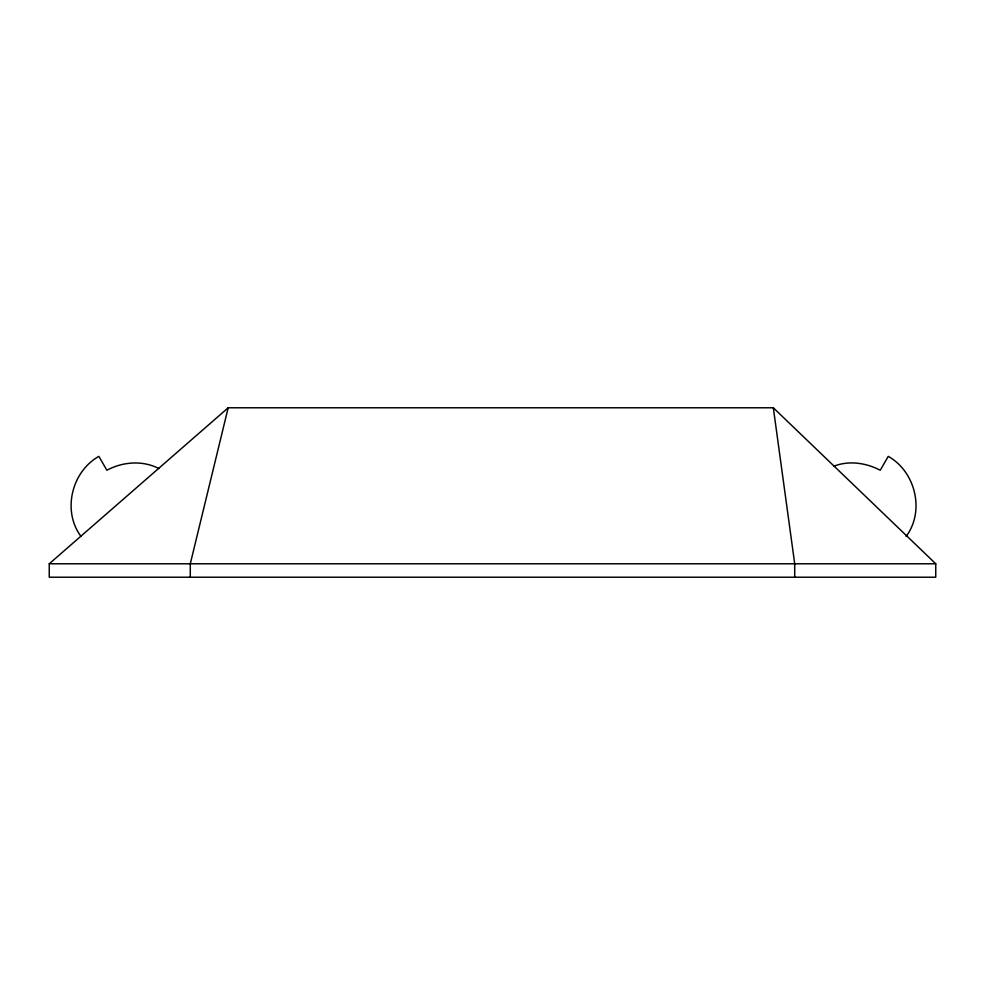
<?xml version="1.0" encoding="UTF-8"?>
<svg xmlns="http://www.w3.org/2000/svg" width="985" height="985" viewBox="0 0 985 985"><rect width="100%" height="100%" fill="white"/><g stroke="black" fill="none" stroke-linecap="round" stroke-linejoin="round"><path stroke-width="1.48" d="M228.188 407.778L49.25 563.789L49.25 577.222L935.75 577.222L935.75 563.789L773.323 407.778L228.188 407.778L190.29 563.789L190.29 577.222M906.101 536.431C925.063 511.141 915.558 471.716 888.248 456.363L880.245 470.239C866.098 462.815 848.701 460.241 833.642 466.311M49.25 563.789L935.75 563.789M158.88 468.552C142.64 460.143 122.743 461.694 106.872 470.239L98.857 456.363C71.548 471.716 62.055 511.141 81.016 536.431M773.323 407.778L794.71 563.789L794.71 577.222"/></g></svg>
